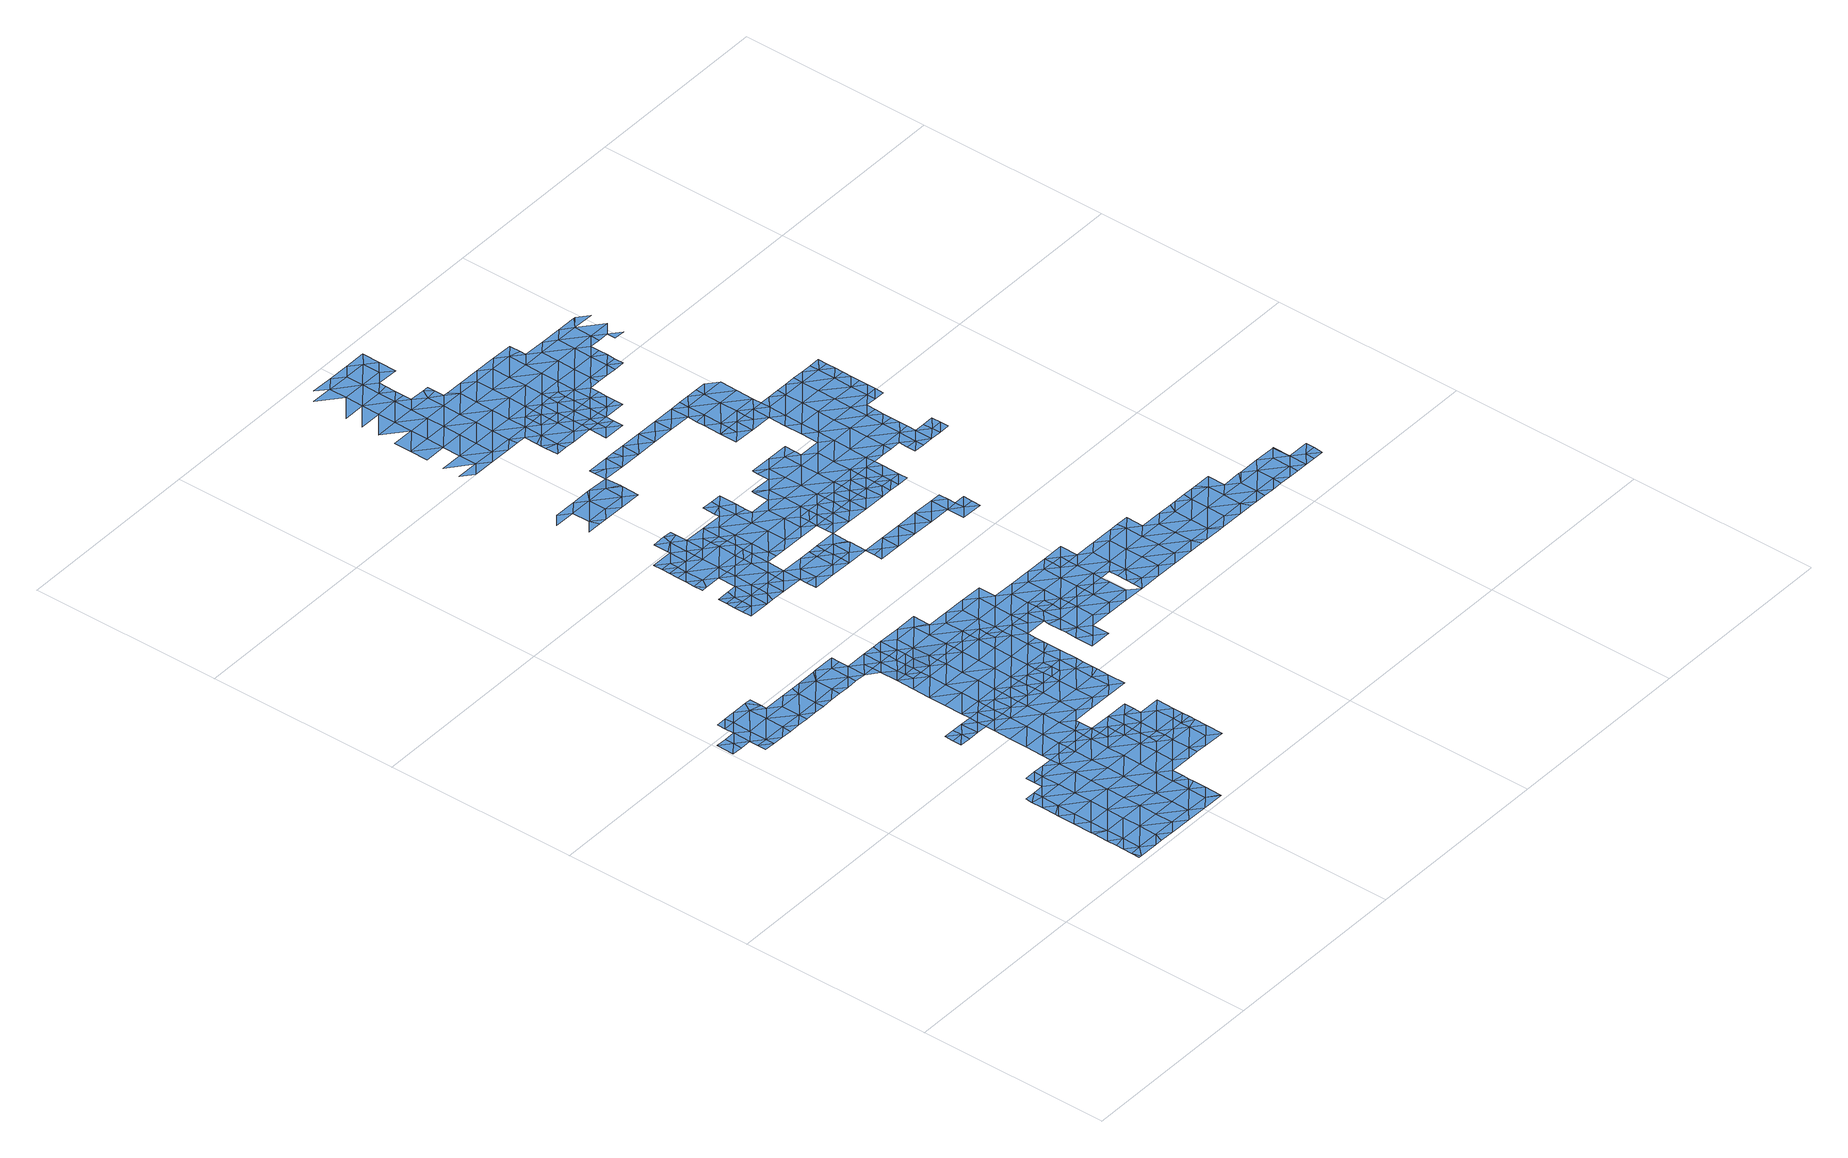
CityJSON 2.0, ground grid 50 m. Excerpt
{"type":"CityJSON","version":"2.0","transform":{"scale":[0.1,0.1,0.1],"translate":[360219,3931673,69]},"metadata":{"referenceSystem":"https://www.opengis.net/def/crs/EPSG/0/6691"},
"CityObjects":{
"waterbody1":{"type":"WaterBody","attributes":{"name":"9","class":"1140","function":"1","WaterBodyRiverFloodingRiskAttribute.description":"5","WaterBodyRiverFloodingRiskAttribute.rankOrg":"1","WaterBodyRiverFloodingRiskAttribute.adminType":"2","WaterBodyRiverFloodingRiskAttribute.scale":"L1"},"geometry":[{"type":"MultiSurface","lod":"1","boundaries":[[[0,1,2]],[[3,2,1]],[[2,4,5]],[[5,6,7]],[[3,1,8]],[[4,2,3]],[[4,6,5]],[[7,6,9]],[[8,10,3]],[[11,9,12]],[[6,13,9]],[[14,4,3]],[[9,13,12]],[[15,16,17]],[[14,3,10]],[[18,6,4]],[[19,12,13]],[[14,10,20]],[[18,13,6]],[[21,4,14]],[[17,16,22]],[[23,17,24]],[[20,25,14]],[[18,4,21]],[[16,26,22]],[[24,17,22]],[[27,23,24]],[[19,13,28]],[[29,30,27]],[[31,21,14]],[[24,32,27]],[[33,14,25]],[[13,34,28]],[[26,35,22]],[[30,36,37]],[[34,13,18]],[[31,14,33]],[[38,39,40]],[[41,42,37]],[[37,42,40]],[[29,27,32]],[[30,29,36]],[[41,37,36]],[[21,43,18]],[[44,28,34]],[[22,45,24]],[[40,46,38]],[[42,46,40]],[[21,31,43]],[[22,35,47]],[[18,48,34]],[[49,47,35]],[[50,36,29]],[[45,22,47]],[[32,24,45]],[[44,34,51]],[[48,18,43]],[[31,52,43]],[[42,53,46]],[[45,54,32]],[[29,55,50]],[[49,56,47]],[[42,57,53]],[[58,34,48]],[[51,34,58]],[[29,32,59]],[[60,46,53]],[[61,45,47]],[[57,62,53]],[[32,54,59]],[[63,51,58]],[[55,29,59]],[[48,43,64]],[[43,52,64]],[[62,57,65]],[[61,54,45]],[[62,66,53]],[[47,56,67]],[[68,58,48]],[[60,53,66]],[[58,69,63]],[[70,55,59]],[[56,71,67]],[[61,47,67]],[[52,72,64]],[[48,64,73]],[[61,74,54]],[[71,75,67]],[[48,73,68]],[[70,59,76]],[[69,58,68]],[[77,76,59]],[[59,54,77]],[[75,78,67]],[[54,74,77]],[[79,69,68]],[[67,80,61]],[[73,64,81]],[[64,72,81]],[[82,68,73]],[[61,83,74]],[[68,84,79]],[[85,76,77]],[[78,75,86]],[[80,67,78]],[[80,83,61]],[[72,87,81]],[[73,81,88]],[[86,89,78]],[[73,88,82]],[[85,77,90]],[[84,68,82]],[[77,74,91]],[[87,92,81]],[[77,91,90]],[[89,93,78]],[[88,81,92]],[[74,83,91]],[[78,94,80]],[[95,84,82]],[[96,84,95]],[[89,96,95]],[[97,88,92]],[[82,88,98]],[[95,93,89]],[[98,88,97]],[[80,99,83]],[[100,90,91]],[[101,82,98]],[[83,102,91]],[[94,78,93]],[[94,99,80]],[[95,82,103]],[[82,101,103]],[[104,93,95]],[[105,100,91]],[[102,106,91]],[[106,105,91]],[[83,99,102]],[[104,95,103]],[[107,94,93]],[[108,93,104]],[[107,93,108]],[[109,102,99]],[[110,99,94]],[[111,94,107]],[[110,94,111]],[[99,112,109]],[[110,112,99]],[[110,113,112]],[[114,113,110]],[[115,112,113]],[[116,117,118]],[[118,119,116]],[[117,120,118]],[[121,119,122]],[[121,116,119]],[[113,123,115]],[[114,123,113]],[[124,125,122]],[[124,114,125]],[[126,119,118]],[[124,122,119]],[[124,127,114]],[[118,120,126]],[[114,127,123]],[[128,124,119]],[[129,119,126]],[[130,123,127]],[[124,131,127]],[[132,130,127]],[[128,119,129]],[[124,128,131]],[[127,131,132]],[[133,130,132]],[[129,126,134]],[[135,131,128]],[[129,136,128]],[[137,135,128]],[[129,134,136]],[[138,136,134]],[[128,139,137]],[[139,128,136]],[[140,137,139]],[[138,141,136]],[[136,141,139]],[[139,142,140]],[[139,143,142]],[[139,141,143]],[[141,138,144]],[[145,142,143]]]}]},
"waterbody2":{"type":"WaterBody","attributes":{"name":"9","class":"1140","function":"1","WaterBodyRiverFloodingRiskAttribute.description":"5","WaterBodyRiverFloodingRiskAttribute.rankOrg":"2","WaterBodyRiverFloodingRiskAttribute.adminType":"2","WaterBodyRiverFloodingRiskAttribute.scale":"L1"},"geometry":[{"type":"MultiSurface","lod":"1","boundaries":[[[146,147,148]],[[146,149,147]],[[149,146,150]],[[151,150,146]],[[152,150,151]],[[153,154,155]],[[156,154,153]],[[156,157,154]],[[158,159,160]],[[160,159,152]],[[161,162,163]],[[163,162,146]],[[159,164,152]],[[165,166,167]],[[165,168,166]],[[169,168,165]],[[169,170,168]],[[170,169,171]],[[172,173,168]],[[174,173,172]],[[175,173,174]],[[176,177,178]],[[155,179,180]],[[181,180,179]],[[179,182,181]],[[183,166,184]],[[179,183,182]],[[184,182,183]],[[185,182,184]],[[186,187,188]],[[189,190,188]],[[173,175,189]],[[191,192,193]],[[191,194,192]],[[194,191,195]],[[196,193,192]],[[197,193,196]],[[196,198,197]],[[196,199,198]],[[198,199,200]],[[200,199,201]],[[201,202,203]],[[186,204,205]],[[204,186,206]],[[186,207,206]],[[207,186,188]],[[207,188,208]],[[190,208,188]],[[175,190,189]],[[208,209,207]],[[210,207,209]],[[207,210,206]],[[0,148,147]],[[1,0,147]],[[146,148,163]],[[147,149,211]],[[162,151,146]],[[152,151,160]],[[154,179,155]],[[156,153,212]],[[184,166,168]],[[172,168,170]],[[10,8,213]],[[214,215,211]],[[25,20,215]],[[216,217,218]],[[219,218,217]],[[217,220,219]],[[221,222,223]],[[194,224,192]],[[192,199,196]],[[201,199,202]],[[225,223,222]],[[202,226,203]],[[177,227,226]],[[8,1,213]],[[1,147,213]],[[213,147,211]],[[215,213,211]],[[10,213,215]],[[20,10,215]],[[228,25,215]],[[215,229,228]],[[229,215,214]],[[217,229,214]],[[216,229,217]],[[223,224,221]],[[223,192,224]],[[223,199,192]],[[223,202,199]],[[225,202,223]],[[202,225,226]],[[230,226,225]],[[230,177,226]],[[149,178,211]],[[149,176,178]],[[180,177,176]],[[227,177,180]],[[181,227,180]],[[185,187,182]],[[185,188,187]],[[185,189,188]],[[184,189,185]],[[189,184,173]],[[173,184,168]],[[152,231,150]],[[232,231,152]],[[232,155,231]],[[153,155,232]],[[233,212,232]],[[233,232,164]],[[234,235,157]],[[236,235,234]],[[236,166,235]],[[167,166,236]],[[237,230,238]],[[238,214,237]],[[214,211,237]],[[227,239,226]],[[239,187,186]],[[154,235,179]],[[235,183,179]],[[240,241,203]],[[205,241,240]],[[203,226,240]],[[226,239,240]],[[239,186,240]],[[186,205,240]],[[150,231,149]],[[152,164,232]],[[180,231,155]],[[232,212,153]],[[157,235,154]],[[235,166,183]],[[214,238,217]],[[238,220,217]],[[242,220,238]],[[238,222,242]],[[225,222,238]],[[225,238,230]],[[237,177,230]],[[237,178,177]],[[211,178,237]],[[176,149,231]],[[231,180,176]],[[227,181,239]],[[182,239,181]],[[239,182,187]]]}]},
"waterbody3":{"type":"WaterBody","attributes":{"name":"9","class":"1140","function":"1","WaterBodyRiverFloodingRiskAttribute.description":"5","WaterBodyRiverFloodingRiskAttribute.rankOrg":"2","WaterBodyRiverFloodingRiskAttribute.adminType":"2","WaterBodyRiverFloodingRiskAttribute.scale":"L1"},"geometry":[{"type":"MultiSurface","lod":"1","boundaries":[[[89,86,96]],[[96,86,243]],[[86,75,243]],[[75,69,243]],[[69,75,244]],[[245,246,11]],[[19,28,247]],[[247,28,35]],[[248,35,28]],[[49,35,248]],[[249,250,251]],[[71,56,244]],[[51,244,56]],[[244,51,63]],[[44,51,248]],[[26,16,247]],[[12,247,16]],[[252,253,250]],[[250,246,252]],[[249,246,250]],[[245,12,16]],[[254,251,250]],[[250,255,254]],[[252,246,245]],[[79,96,243]],[[15,245,16]],[[96,79,84]],[[28,44,248]],[[243,69,79]],[[63,69,244]],[[248,51,56]],[[244,75,71]],[[49,248,56]],[[26,247,35]],[[12,19,247]],[[11,12,245]],[[15,252,245]],[[253,255,250]]]}]},
"waterbody4":{"type":"WaterBody","attributes":{"name":"9","class":"1140","function":"1","WaterBodyRiverFloodingRiskAttribute.description":"5","WaterBodyRiverFloodingRiskAttribute.rankOrg":"1","WaterBodyRiverFloodingRiskAttribute.adminType":"2","WaterBodyRiverFloodingRiskAttribute.scale":"L1"},"geometry":[{"type":"MultiSurface","lod":"1","boundaries":[[[224,194,256]],[[257,258,256]],[[259,257,260]],[[261,257,259]],[[256,260,257]],[[262,260,256]],[[194,262,256]],[[195,262,194]],[[218,219,263]],[[218,263,264]],[[216,218,265]],[[265,218,266]],[[242,258,220]],[[266,218,264]],[[264,263,261]],[[221,224,258]],[[267,266,264]],[[268,267,264]],[[268,264,261]],[[224,256,258]],[[242,221,258]],[[222,221,242]],[[266,25,265]],[[228,265,25]],[[265,228,229]],[[229,216,265]],[[219,220,263]],[[220,258,263]],[[263,258,257]],[[261,263,257]]]}]},
"waterbody5":{"type":"WaterBody","attributes":{"name":"9","class":"1140","function":"1","WaterBodyRiverFloodingRiskAttribute.description":"5","WaterBodyRiverFloodingRiskAttribute.rankOrg":"2","WaterBodyRiverFloodingRiskAttribute.adminType":"2","WaterBodyRiverFloodingRiskAttribute.scale":"L1"},"geometry":[{"type":"MultiSurface","lod":"1","boundaries":[[[269,270,271]],[[272,273,274]],[[275,272,274]],[[276,277,278]],[[279,270,269]],[[275,274,280]],[[281,280,282]],[[282,280,283]],[[283,280,284]],[[285,286,287]],[[285,288,289]],[[288,284,289]],[[283,290,282]],[[290,291,282]],[[281,282,291]],[[292,278,277]],[[292,277,291]],[[281,291,277]],[[277,293,281]],[[284,280,274]],[[273,294,274]],[[293,277,276]],[[283,284,288]],[[295,294,296]],[[295,297,294]],[[294,284,274]],[[289,284,294]],[[294,297,289]],[[286,285,289]],[[297,286,289]],[[273,296,294]],[[298,270,278]],[[298,271,270]],[[270,276,278]],[[279,276,270]]]}]},
"waterbody6":{"type":"WaterBody","attributes":{"name":"9","class":"1140","function":"1","WaterBodyRiverFloodingRiskAttribute.description":"5","WaterBodyRiverFloodingRiskAttribute.rankOrg":"2","WaterBodyRiverFloodingRiskAttribute.adminType":"2","WaterBodyRiverFloodingRiskAttribute.scale":"L1"},"geometry":[{"type":"MultiSurface","lod":"1","boundaries":[[[299,300,301]],[[300,302,301]],[[302,303,301]],[[304,305,306]],[[306,303,302]],[[300,307,302]],[[301,303,308]],[[302,309,306]],[[306,305,310]],[[302,311,309]],[[305,304,312]],[[313,314,308]],[[311,302,315]],[[316,317,303]],[[307,315,302]],[[318,319,320]],[[321,322,318]],[[306,309,304]],[[306,310,303]],[[310,316,303]],[[303,317,320]],[[317,321,320]],[[321,318,320]],[[320,308,303]],[[320,319,308]],[[308,319,323]],[[323,313,308]],[[313,323,324]],[[301,308,314]],[[314,299,301]]]}]},
"waterbody7":{"type":"WaterBody","attributes":{"name":"9","class":"1140","function":"1","WaterBodyRiverFloodingRiskAttribute.description":"5","WaterBodyRiverFloodingRiskAttribute.rankOrg":"1","WaterBodyRiverFloodingRiskAttribute.adminType":"2","WaterBodyRiverFloodingRiskAttribute.scale":"L1"},"geometry":[{"type":"MultiSurface","lod":"1","boundaries":[[[325,326,327]],[[328,329,330]],[[326,325,331]],[[332,328,330]],[[333,330,326]],[[326,331,334]],[[333,332,330]],[[333,326,334]],[[331,335,334]],[[336,333,334]],[[337,338,339]],[[332,333,340]],[[334,335,336]],[[336,341,333]],[[340,333,342]],[[338,343,339]],[[344,339,345]],[[333,341,342]],[[346,347,348]],[[335,349,336]],[[343,350,339]],[[351,346,348]],[[352,341,336]],[[349,352,336]],[[353,346,354]],[[355,342,341]],[[345,339,350]],[[354,346,351]],[[356,348,345]],[[357,355,341]],[[357,341,352]],[[358,359,360]],[[358,360,354]],[[345,350,361]],[[350,343,362]],[[356,345,361]],[[359,363,364]],[[351,348,365]],[[365,348,356]],[[362,366,350]],[[363,367,368]],[[369,361,350]],[[354,370,358]],[[354,351,370]],[[366,369,350]],[[370,351,365]],[[371,356,361]],[[372,366,362]],[[358,370,373]],[[359,358,374]],[[375,367,376]],[[377,366,372]],[[378,379,380]],[[371,361,369]],[[365,356,371]],[[374,358,373]],[[363,359,374]],[[381,378,380]],[[379,378,382]],[[363,383,367]],[[384,385,382]],[[376,386,387]],[[388,369,366]],[[377,388,366]],[[389,383,363]],[[390,365,371]],[[385,384,377]],[[367,383,376]],[[384,382,378]],[[370,365,391]],[[363,374,389]],[[391,365,390]],[[373,370,391]],[[384,388,377]],[[392,371,369]],[[378,381,393]],[[374,373,394]],[[395,389,374]],[[396,392,369]],[[393,397,378]],[[392,390,371]],[[398,395,374]],[[398,374,394]],[[396,369,388]],[[376,399,386]],[[394,373,400]],[[373,391,400]],[[376,383,399]],[[384,401,388]],[[402,383,389]],[[384,378,397]],[[403,402,389]],[[403,389,395]],[[400,404,394]],[[390,405,391]],[[406,400,391]],[[407,397,393]],[[408,409,388]],[[388,409,396]],[[384,410,401]],[[408,388,401]],[[411,405,390]],[[412,386,399]],[[411,390,392]],[[384,397,410]],[[413,383,402]],[[400,414,404]],[[409,415,396]],[[414,400,406]],[[413,416,383]],[[417,392,396]],[[418,401,410]],[[406,391,405]],[[414,419,404]],[[399,383,416]],[[420,421,397]],[[397,421,410]],[[420,397,407]],[[392,417,411]],[[422,406,405]],[[423,418,410]],[[421,424,410]],[[412,399,416]],[[424,423,410]],[[415,409,425]],[[413,402,426]],[[396,415,417]],[[411,427,405]],[[422,405,428]],[[426,429,413]],[[425,430,415]],[[431,427,411]],[[413,429,416]],[[432,412,416]],[[431,411,417]],[[429,432,416]],[[428,405,427]],[[433,415,430]],[[433,434,415]],[[434,431,417]],[[417,415,434]],[[430,435,433]],[[436,428,427]],[[437,438,439]],[[439,440,437]],[[431,441,427]],[[442,437,440]],[[435,443,433]],[[437,444,438]],[[444,445,446]],[[446,438,444]],[[431,434,447]],[[441,431,447]],[[448,443,449]],[[436,427,441]],[[450,433,443]],[[433,451,434]],[[448,445,444]],[[449,445,448]],[[452,453,437]],[[437,453,444]],[[452,437,442]],[[450,451,433]],[[434,451,447]],[[450,443,448]],[[454,455,444]],[[454,444,453]],[[456,436,441]],[[448,444,455]],[[451,457,447]],[[447,458,441]],[[448,459,450]],[[448,455,460]],[[461,460,455]],[[447,457,458]],[[456,441,458]],[[450,462,451]],[[459,448,460]],[[451,462,457]],[[461,463,460]],[[462,450,459]],[[464,456,458]],[[458,457,465]],[[466,458,465]],[[457,467,465]],[[468,459,460]],[[469,460,463]],[[457,462,467]],[[458,466,464]],[[470,462,459]],[[463,471,469]],[[468,460,469]],[[468,470,459]],[[470,467,462]],[[472,465,467]],[[471,473,469]],[[473,474,469]],[[475,468,469]],[[474,475,469]],[[476,467,470]],[[472,467,476]],[[477,470,468]],[[478,477,468]],[[468,475,478]],[[479,476,470]],[[480,472,476]],[[479,470,477]],[[477,481,479]],[[476,482,480]],[[476,479,482]],[[481,483,479]],[[484,482,479]],[[485,483,486]],[[484,479,483]],[[480,482,487]],[[488,489,482]],[[487,482,489]]]}]},
"waterbody8":{"type":"WaterBody","attributes":{"name":"9","class":"1140","function":"1","WaterBodyRiverFloodingRiskAttribute.description":"5","WaterBodyRiverFloodingRiskAttribute.rankOrg":"2","WaterBodyRiverFloodingRiskAttribute.adminType":"2","WaterBodyRiverFloodingRiskAttribute.scale":"L1"},"geometry":[{"type":"MultiSurface","lod":"1","boundaries":[[[490,491,492]],[[493,494,495]],[[495,494,496]],[[496,494,497]],[[498,497,494]],[[497,498,499]],[[500,499,498]],[[500,498,501]],[[502,503,504]],[[505,504,503]],[[506,504,505]],[[504,506,507]],[[507,506,508]],[[509,508,506]],[[510,508,509]],[[511,508,510]],[[511,512,508]],[[513,514,515]],[[514,516,517]],[[518,519,520]],[[517,521,522]],[[523,522,521]],[[519,524,525]],[[526,522,523]],[[527,521,517]],[[527,517,528]],[[529,530,531]],[[529,532,530]],[[529,531,533]],[[508,512,534]],[[535,511,510]],[[509,506,536]],[[508,534,507]],[[85,90,537]],[[493,538,494]],[[539,540,541]],[[106,109,542]],[[543,544,545]],[[526,509,536]],[[536,522,526]],[[522,536,524]],[[536,506,524]],[[519,522,524]],[[519,517,522]],[[518,517,519]],[[518,514,517]],[[514,518,515]],[[546,515,518]],[[547,520,519]],[[547,519,525]],[[548,525,524]],[[524,549,548]],[[524,505,549]],[[550,549,505]],[[543,545,133]],[[543,133,551]],[[543,551,529]],[[552,529,551]],[[553,554,555]],[[556,553,555]],[[557,553,556]],[[530,558,559]],[[530,532,560]],[[561,560,532]],[[554,562,555]],[[555,563,556]],[[564,565,566]],[[567,564,566]],[[100,105,568]],[[542,105,106]],[[569,567,566]],[[102,109,106]],[[109,112,542]],[[112,570,542]],[[112,115,570]],[[115,123,570]],[[123,545,570]],[[123,130,545]],[[132,131,551]],[[131,135,551]],[[137,140,552]],[[140,142,552]],[[142,532,552]],[[142,145,532]],[[571,572,561]],[[573,534,512]],[[574,575,490]],[[492,576,490]],[[504,575,577]],[[502,577,578]],[[579,574,490]],[[576,579,490]],[[572,560,561]],[[491,490,575]],[[507,491,575]],[[507,534,491]],[[491,534,580]],[[580,534,573]],[[580,573,581]],[[571,582,572]],[[583,572,582]],[[583,584,572]],[[584,583,585]],[[144,585,583]],[[586,144,583]],[[585,587,584]],[[588,589,590]],[[145,561,532]],[[532,529,552]],[[552,551,137]],[[135,137,551]],[[551,133,132]],[[130,133,545]],[[570,545,544]],[[90,100,568]],[[537,90,568]],[[70,76,591]],[[50,55,592]],[[57,592,65]],[[46,60,593]],[[594,595,596]],[[597,594,598]],[[569,599,600]],[[66,62,601]],[[594,596,598]],[[602,599,603]],[[604,605,606]],[[607,602,608]],[[609,610,611]],[[611,610,612]],[[613,612,610]],[[613,614,612]],[[557,556,615]],[[588,616,589]],[[501,498,617]],[[498,494,617]],[[618,496,497]],[[495,496,619]],[[494,538,611]],[[538,609,611]],[[593,620,46]],[[39,38,621]],[[39,622,514]],[[514,622,516]],[[623,624,612]],[[625,623,626]],[[611,617,494]],[[617,611,612]],[[614,623,612]],[[507,575,504]],[[524,506,505]],[[505,503,550]],[[577,502,504]],[[623,614,626]],[[626,614,627]],[[627,628,626]],[[629,626,628]],[[625,626,629]],[[596,601,598]],[[596,66,601]],[[595,66,596]],[[630,623,631]],[[623,630,624]],[[630,632,624]],[[617,624,632]],[[612,624,617]],[[617,632,501]],[[513,39,514]],[[38,46,621]],[[620,621,46]],[[620,622,621]],[[621,622,39]],[[622,633,516]],[[633,634,516]],[[516,528,517]],[[634,528,516]],[[587,635,584]],[[584,636,572]],[[583,582,586]],[[595,593,66]],[[637,593,595]],[[593,637,620]],[[60,66,593]],[[41,57,42]],[[57,41,592]],[[41,50,592]],[[36,50,41]],[[591,55,70]],[[65,55,591]],[[55,65,592]],[[601,65,591]],[[62,65,601]],[[591,537,601]],[[591,76,537]],[[85,537,76]],[[546,518,520]],[[605,602,607]],[[604,602,605]],[[602,604,618]],[[618,604,496]],[[496,604,606]],[[496,606,619]],[[602,618,599]],[[599,618,600]],[[618,588,600]],[[618,497,588]],[[499,588,497]],[[499,616,588]],[[590,600,588]],[[638,600,590]],[[639,600,638]],[[569,600,639]],[[639,640,569]],[[640,567,569]],[[565,564,556]],[[564,615,556]],[[563,565,556]],[[641,565,563]],[[565,641,603]],[[642,603,641]],[[642,602,603]],[[642,608,602]],[[608,642,643]],[[643,642,644]],[[644,642,635]],[[587,644,635]],[[635,642,641]],[[636,635,641]],[[636,584,635]],[[566,565,603]],[[603,599,566]],[[566,599,569]],[[636,641,563]],[[636,563,572]],[[572,563,560]],[[560,563,555]],[[562,560,555]],[[562,530,560]],[[530,562,558]],[[558,562,554]],[[559,531,530]],[[531,645,533]],[[645,646,533]],[[533,646,647]],[[648,533,647]],[[647,649,648]],[[544,649,539]],[[650,539,541]],[[651,650,541]],[[539,650,544]],[[570,544,650]],[[649,544,648]],[[648,544,543]],[[529,648,543]],[[648,529,533]],[[651,568,105]],[[568,651,652]],[[651,653,652]],[[652,654,568]],[[654,537,568]],[[651,105,542]],[[650,542,570]],[[542,650,651]],[[655,597,598]],[[601,537,654]],[[656,654,652]],[[655,598,656]],[[657,652,653]],[[651,541,653]],[[541,540,658]],[[541,658,653]],[[658,657,653]],[[656,652,657]],[[654,656,598]],[[654,598,601]]]}]},
"waterbody9":{"type":"WaterBody","attributes":{"name":"9","class":"1140","function":"1","WaterBodyRiverFloodingRiskAttribute.description":"5","WaterBodyRiverFloodingRiskAttribute.rankOrg":"1","WaterBodyRiverFloodingRiskAttribute.adminType":"2","WaterBodyRiverFloodingRiskAttribute.scale":"L1"},"geometry":[{"type":"MultiSurface","lod":"1","boundaries":[[[659,660,661]],[[661,287,286]],[[659,662,660]],[[661,286,297]],[[659,296,662]],[[663,661,660]],[[295,296,659]],[[295,659,297]],[[659,661,297]],[[663,664,661]],[[664,287,661]]]}]},
"waterbody10":{"type":"WaterBody","attributes":{"name":"9","class":"1140","function":"1","WaterBodyRiverFloodingRiskAttribute.description":"5","WaterBodyRiverFloodingRiskAttribute.rankOrg":"2","WaterBodyRiverFloodingRiskAttribute.adminType":"2","WaterBodyRiverFloodingRiskAttribute.scale":"L1"},"geometry":[{"type":"MultiSurface","lod":"1","boundaries":[[[665,666,667]],[[667,666,662]],[[668,666,665]],[[666,669,662]],[[669,666,668]],[[670,669,668]],[[671,672,673]],[[671,674,675]],[[676,670,668]],[[672,677,673]],[[674,671,673]],[[670,678,669]],[[677,679,673]],[[680,674,673]],[[679,680,673]],[[670,676,678]],[[681,678,676]],[[682,683,679]],[[680,679,683]],[[676,684,681]],[[685,680,683]],[[686,678,681]],[[682,687,683]],[[688,685,683]],[[687,688,683]],[[686,681,684]],[[689,686,684]],[[690,691,687]],[[692,689,684]],[[688,687,691]],[[693,688,691]],[[694,686,689]],[[690,695,691]],[[696,693,691]],[[692,694,689]],[[695,696,691]],[[692,697,694]],[[698,699,695]],[[696,695,699]],[[692,700,697]],[[701,694,697]],[[702,696,699]],[[698,703,699]],[[704,702,699]],[[703,704,699]],[[705,706,707]],[[706,703,708]],[[708,707,706]],[[706,709,703]],[[704,703,709]],[[710,711,712]],[[711,713,712]],[[714,704,709]],[[715,716,717]],[[715,710,716]],[[710,712,716]],[[713,718,712]],[[717,719,720]],[[719,717,716]],[[721,716,712]],[[722,712,718]],[[723,720,719]],[[724,722,718]],[[719,725,723]],[[719,716,721]],[[712,722,721]],[[721,726,719]],[[724,727,722]],[[719,726,725]],[[727,728,722]],[[729,725,726]],[[721,722,728]],[[730,728,727]],[[728,731,721]],[[726,721,731]],[[729,726,732]],[[731,733,726]],[[732,726,733]]]}]},
"waterbody11":{"type":"WaterBody","attributes":{"name":"9","class":"1140","function":"1","WaterBodyRiverFloodingRiskAttribute.description":"5","WaterBodyRiverFloodingRiskAttribute.rankOrg":"3","WaterBodyRiverFloodingRiskAttribute.adminType":"2","WaterBodyRiverFloodingRiskAttribute.scale":"L1"},"geometry":[{"type":"MultiSurface","lod":"1","boundaries":[[[559,734,531]],[[734,558,735]],[[559,558,734]],[[735,646,734]],[[734,646,645]],[[531,734,645]]]}]},
"waterbody12":{"type":"WaterBody","attributes":{"name":"9","class":"1140","function":"1","WaterBodyRiverFloodingRiskAttribute.description":"5","WaterBodyRiverFloodingRiskAttribute.rankOrg":"1","WaterBodyRiverFloodingRiskAttribute.adminType":"2","WaterBodyRiverFloodingRiskAttribute.scale":"L1"},"geometry":[{"type":"MultiSurface","lod":"1","boundaries":[[[736,737,738]],[[736,679,737]],[[679,739,737]],[[739,664,737]],[[739,740,664]],[[740,739,672]],[[690,687,741]],[[741,695,690]],[[742,743,744]],[[708,703,698]],[[677,672,739]],[[739,679,677]],[[682,679,736]],[[736,687,682]],[[744,708,742]],[[708,698,742]],[[744,707,708]],[[738,743,741]],[[695,741,743]],[[742,695,743]],[[698,695,742]],[[741,687,738]],[[738,687,736]]]}]},
"waterbody13":{"type":"WaterBody","attributes":{"name":"9","class":"1140","function":"1","WaterBodyRiverFloodingRiskAttribute.description":"5","WaterBodyRiverFloodingRiskAttribute.rankOrg":"1","WaterBodyRiverFloodingRiskAttribute.adminType":"2","WaterBodyRiverFloodingRiskAttribute.scale":"L1"},"geometry":[{"type":"MultiSurface","lod":"1","boundaries":[[[745,746,747]],[[748,749,750]],[[751,752,753]],[[754,755,756]],[[755,757,758]],[[759,757,760]],[[760,761,762]],[[763,727,764]],[[271,298,765]],[[292,291,766]],[[766,291,767]],[[291,290,767]],[[730,727,763]],[[718,713,768]],[[724,718,769]],[[769,727,724]],[[727,769,764]],[[769,718,770]],[[770,718,768]],[[713,771,768]],[[771,713,711]],[[674,680,772]],[[674,772,675]],[[671,675,773]],[[773,675,774]],[[775,776,777]],[[776,775,778]],[[778,779,776]],[[780,781,782]],[[783,784,785]],[[786,787,788]],[[789,788,787]],[[789,787,790]],[[791,790,787]],[[792,793,794]],[[795,793,792]],[[796,797,795]],[[798,799,796]],[[307,800,315]],[[800,307,801]],[[307,300,801]],[[802,803,804]],[[802,278,803]],[[298,278,802]],[[803,278,766]],[[803,766,805]],[[803,805,310]],[[316,310,805]],[[321,317,806]],[[805,806,317]],[[805,767,806]],[[806,767,807]],[[283,807,767]],[[714,808,809]],[[747,809,808]],[[747,746,809]],[[810,811,782]],[[745,812,746]],[[745,749,812]],[[749,745,752]],[[749,752,750]],[[751,750,752]],[[754,753,755]],[[753,757,755]],[[753,760,757]],[[752,760,753]],[[752,761,760]],[[752,747,761]],[[813,761,747]],[[762,814,760]],[[760,814,759]],[[799,815,796]],[[816,815,799]],[[816,817,815]],[[817,818,815]],[[817,819,818]],[[774,815,818]],[[774,797,815]],[[772,797,774]],[[820,816,799]],[[820,799,787]],[[796,815,797]],[[797,821,795]],[[793,822,794]],[[823,822,824]],[[822,825,824]],[[823,824,826]],[[824,827,826]],[[827,824,781]],[[810,781,824]],[[810,782,781]],[[780,828,781]],[[811,829,782]],[[830,829,831]],[[832,833,834]],[[832,835,785]],[[785,835,314]],[[785,314,783]],[[783,324,784]],[[324,817,816]],[[319,819,817]],[[818,819,836]],[[818,836,837]],[[837,774,818]],[[675,772,774]],[[838,680,685]],[[772,821,797]],[[839,840,838]],[[795,821,793]],[[793,825,822]],[[824,825,810]],[[841,840,839]],[[830,831,842]],[[843,841,839]],[[685,688,838]],[[839,838,688]],[[839,688,693]],[[693,696,839]],[[843,839,696]],[[843,696,702]],[[702,704,843]],[[809,843,704]],[[809,844,843]],[[843,844,841]],[[812,778,775]],[[777,842,831]],[[845,777,776]],[[779,846,776]],[[847,848,778]],[[846,779,849]],[[850,849,851]],[[830,842,852]],[[834,853,801]],[[832,834,835]],[[835,834,300]],[[835,300,299]],[[299,314,835]],[[314,313,783]],[[313,324,783]],[[323,817,324]],[[323,319,817]],[[318,819,319]],[[318,322,819]],[[322,836,819]],[[807,836,322]],[[854,836,807]],[[854,855,836]],[[836,855,837]],[[855,856,837]],[[856,773,837]],[[852,842,857]],[[858,857,842]],[[859,857,858]],[[859,763,857]],[[859,860,763]],[[861,860,859]],[[862,863,864]],[[865,866,867]],[[833,832,868]],[[838,772,680]],[[832,862,868]],[[832,863,862]],[[863,832,785]],[[820,784,816]],[[787,786,820]],[[799,791,787]],[[799,798,791]],[[827,781,828]],[[764,852,857]],[[842,777,858]],[[869,859,858]],[[763,764,857]],[[860,730,763]],[[870,861,859]],[[869,870,859]],[[802,765,298]],[[278,292,766]],[[805,766,767]],[[290,283,767]],[[871,870,869]],[[872,871,869]],[[873,872,874]],[[875,873,874]],[[848,779,778]],[[748,847,749]],[[778,749,847]],[[876,756,755]],[[758,876,755]],[[876,758,877]],[[874,867,866]],[[874,869,867]],[[874,872,869]],[[869,878,867]],[[869,858,878]],[[878,858,845]],[[777,845,858]],[[838,821,772]],[[840,821,838]],[[840,793,821]],[[845,879,878]],[[879,845,846]],[[776,846,845]],[[879,846,880]],[[850,880,846]],[[881,882,879]],[[867,879,882]],[[849,850,846]],[[881,879,880]],[[867,878,879]],[[773,774,837]],[[883,874,866]],[[883,875,874]],[[865,867,882]],[[840,825,793]],[[840,810,825]],[[841,810,840]],[[841,811,810]],[[844,811,841]],[[816,784,324]],[[811,844,884]],[[746,884,844]],[[884,829,811]],[[829,884,831]],[[884,812,831]],[[775,831,812]],[[831,775,777]],[[885,768,771]],[[885,770,768]],[[770,764,769]],[[800,801,853]],[[834,801,300]],[[886,765,802]],[[802,804,886]],[[316,805,317]],[[806,322,321]],[[806,807,322]],[[672,773,856]],[[671,773,672]],[[809,704,714]],[[747,808,813]],[[746,844,809]],[[752,745,747]],[[884,746,812]],[[778,812,749]]]}]},
"waterbody14":{"type":"WaterBody","attributes":{"name":"9","class":"1140","function":"1","WaterBodyRiverFloodingRiskAttribute.description":"5","WaterBodyRiverFloodingRiskAttribute.rankOrg":"1","WaterBodyRiverFloodingRiskAttribute.adminType":"2","WaterBodyRiverFloodingRiskAttribute.scale":"L1"},"geometry":[{"type":"MultiSurface","lod":"1","boundaries":[[[887,888,889]],[[890,891,892]],[[890,892,893]],[[894,892,891]],[[889,895,887]],[[896,897,355]],[[887,898,888]],[[898,887,893]],[[895,890,893]],[[890,895,891]],[[889,896,355]],[[888,896,889]],[[896,888,899]],[[894,900,901]],[[894,891,900]],[[900,717,902]],[[717,720,902]],[[902,901,900]],[[720,901,902]],[[895,893,887]],[[899,897,896]],[[892,894,901]]]}]},
"waterbody15":{"type":"WaterBody","attributes":{"name":"9","class":"1140","function":"1","WaterBodyRiverFloodingRiskAttribute.description":"5","WaterBodyRiverFloodingRiskAttribute.rankOrg":"1","WaterBodyRiverFloodingRiskAttribute.adminType":"2","WaterBodyRiverFloodingRiskAttribute.scale":"L1"},"geometry":[{"type":"MultiSurface","lod":"1","boundaries":[[[903,904,905]],[[440,906,907]],[[908,903,905]],[[907,905,904]],[[906,905,907]],[[906,908,905]],[[908,906,407]]]}]},
"waterbody16":{"type":"WaterBody","attributes":{"name":"9","class":"1140","function":"1","WaterBodyRiverFloodingRiskAttribute.description":"5","WaterBodyRiverFloodingRiskAttribute.rankOrg":"2","WaterBodyRiverFloodingRiskAttribute.adminType":"2","WaterBodyRiverFloodingRiskAttribute.scale":"L1"},"geometry":[{"type":"MultiSurface","lod":"1","boundaries":[[[438,909,910]],[[910,909,421]],[[446,445,909]],[[439,438,910]],[[420,910,421]],[[909,423,424]],[[911,401,418]],[[430,425,911]],[[440,439,910]],[[443,435,449]],[[449,435,912]],[[906,440,910]],[[408,401,911]],[[409,408,911]],[[423,909,912]],[[445,912,909]],[[449,912,445]],[[425,409,911]],[[906,420,407]],[[423,912,430]],[[911,423,430]],[[418,423,911]],[[424,421,909]],[[420,906,910]],[[435,430,912]],[[446,909,438]]]}]},
"waterbody17":{"type":"WaterBody","attributes":{"name":"9","class":"1140","function":"1","WaterBodyRiverFloodingRiskAttribute.description":"5","WaterBodyRiverFloodingRiskAttribute.rankOrg":"3","WaterBodyRiverFloodingRiskAttribute.adminType":"2","WaterBodyRiverFloodingRiskAttribute.scale":"L1"},"geometry":[{"type":"MultiSurface","lod":"1","boundaries":[[[913,914,915]],[[913,915,916]],[[700,692,915]],[[914,700,915]],[[692,917,915]],[[916,915,917]]]}]}
},
"vertices":[
[423,381,7],[451,381,7],[423,405,7],[480,404,7],[481,450,7],[424,451,7],[482,496,7],[425,497,7],[480,381,7],[426,543,7],[508,380,7],[426,566,7],[454,566,7],[482,542,7],[537,403,7],[427,612,7],[455,612,7],[427,636,7],[538,495,7],[483,565,7],[536,380,7],[538,449,7],[484,635,7],[428,682,7],[484,681,7],[565,379,7],[483,612,7],[428,728,7],[511,565,7],[486,773,7],[429,774,7],[565,425,7],[485,727,7],[565,413,7],[539,541,7],[512,611,7],[458,797,7],[430,820,7],[431,890,5],[403,890,5],[431,867,5],[458,820,7],[459,843,5],[594,448,7],[539,565,7],[541,680,7],[459,889,5],[540,634,7],[595,494,7],[540,611,7],[486,796,7],[568,564,7],[622,425,7],[487,866,5],[542,726,7],[515,796,7],[568,610,7],[487,843,5],[596,541,7],[543,772,7],[488,889,5],[598,679,6],[516,865,5],[596,564,7],[651,447,7],[515,842,5],[516,888,5],[597,633,6],[652,540,7],[624,563,7],[543,796,7],[597,610,6],[679,424,7],[652,493,7],[599,725,6],[625,609,6],[571,795,6],[599,772,6],[654,632,6],[653,563,7],[654,678,6],[708,446,7],[709,539,7],[655,724,6],[681,562,7],[600,795,6],[653,609,6],[736,423,7],[708,493,7],[682,609,6],[628,794,6],[656,771,6],[736,469,7],[710,631,6],[711,677,6],[710,585,7],[681,585,7],[737,502,7],[737,515,7],[712,724,6],[656,794,6],[737,541,7],[684,747,6],[738,561,7],[738,608,6],[685,793,6],[684,770,6],[739,654,6],[739,642,6],[712,747,6],[740,700,6],[739,676,6],[741,746,6],[769,723,6],[797,699,6],[769,746,6],[795,607,6],[794,561,7],[823,583,7],[824,629,6],[851,560,7],[796,638,6],[796,653,6],[797,745,6],[825,676,6],[796,685,6],[852,606,6],[825,722,6],[881,675,6],[880,629,6],[826,745,6],[853,698,6],[854,721,6],[854,745,6],[908,605,6],[882,698,6],[937,628,6],[910,697,6],[965,604,6],[938,674,6],[938,697,6],[994,627,6],[967,697,6],[995,673,6],[1022,603,6],[995,696,6],
[366,359,7],[423,358,7],[395,382,7],[422,312,7],[365,313,7],[337,337,7],[309,314,7],[307,221,7],[306,175,7],[364,221,7],[278,199,7],[278,153,7],[281,337,7],[280,320,7],[309,337,7],[338,383,7],[338,360,7],[366,382,7],[280,291,7],[276,60,7],[305,83,7],[277,79,7],[304,37,7],[276,35,7],[282,14,7],[276,14,7],[332,13,7],[361,36,7],[352,13,7],[389,12,7],[421,266,7],[477,219,7],[478,265,7],[363,174,7],[421,220,7],[420,173,7],[419,127,7],[362,128,7],[362,82,7],[418,81,7],[532,79,7],[475,80,7],[474,34,7],[418,35,7],[446,11,7],[732,221,7],[704,215,7],[732,192,7],[704,238,7],[733,238,7],[703,169,7],[731,145,7],[675,146,7],[647,170,7],[647,147,7],[618,147,7],[590,171,7],[561,148,7],[560,89,7],[560,102,7],[560,56,7],[531,33,7],[502,10,7],[559,9,7],[559,12,7],[479,311,7],[279,245,7],[479,357,7],[535,310,7],[536,357,7],[592,333,7],[592,309,7],[621,332,7],[620,309,7],[620,286,7],[648,239,7],[619,240,7],[647,216,7],[676,239,7],[591,217,7],[533,172,7],[476,173,7],[564,356,7],[564,333,7],[534,218,7],[365,267,7],[308,268,7],[279,252,7],[278,143,7],[306,129,7],[277,106,7],[535,264,7],[591,263,7],[476,126,7],[532,125,7],[561,119,7],[620,263,7],
[653,586,7],[596,587,7],[426,589,7],[398,567,7],[483,588,7],[540,588,7],[369,567,7],[370,590,7],[341,568,7],[398,613,7],[370,613,7],[341,591,7],[342,614,7],
[705,261,7],[705,308,7],[648,262,7],[734,330,7],[733,284,7],[677,331,7],[733,259,7],[649,309,7],[649,355,7],[593,356,7],[621,378,7],[678,377,7],[678,352,7],
[408,1237,6],[436,1236,6],[408,1260,6],[577,1165,5],[634,1164,5],[606,1188,5],[577,1192,5],[464,1213,6],[493,1236,6],[465,1259,6],[408,1214,6],[578,1211,5],[521,1212,6],[550,1235,6],[578,1257,6],[606,1234,5],[665,1256,5],[691,1232,5],[692,1256,5],[635,1256,5],[663,1233,5],[550,1258,6],[522,1258,6],[493,1259,6],[483,1213,6],[662,1187,5],[691,1186,5],[690,1163,5],[691,1209,5],[437,1260,6],
[496,1443,8],[468,1444,8],[496,1420,8],[439,1421,8],[495,1374,8],[410,1375,8],[423,1352,8],[439,1375,8],[440,1444,8],[553,1420,8],[411,1399,8],[467,1352,8],[411,1422,8],[410,1352,8],[553,1443,8],[525,1443,8],[411,1445,8],[495,1351,8],[523,1351,8],[580,1373,7],[581,1396,7],[552,1373,8],[552,1350,8],[580,1350,7],[581,1419,7],[581,1442,7],
[451,1675,8],[444,1699,8],[415,1676,8],[416,1768,8],[388,1746,8],[444,1745,8],[472,1675,8],[473,1767,8],[501,1744,8],[500,1698,8],[528,1674,8],[557,1697,8],[392,2023,5],[420,1999,5],[449,2022,5],[522,1767,8],[558,1743,8],[530,1767,8],[477,1999,5],[393,2069,5],[449,2068,5],[394,2162,5],[393,2115,5],[450,2115,5],[585,1673,8],[505,2021,5],[451,2161,5],[586,1719,8],[395,2208,5],[452,2207,5],[586,1766,6],[507,2114,5],[586,1724,8],[452,2253,5],[453,2299,5],[396,2254,5],[506,2067,5],[533,1998,5],[454,2346,5],[396,2300,5],[508,2160,5],[562,2020,5],[455,2392,5],[397,2346,5],[563,2067,5],[508,2206,5],[564,2113,5],[564,1997,5],[509,2252,5],[510,2299,5],[399,2439,5],[455,2438,5],[590,1997,5],[617,1927,5],[589,1937,5],[589,1904,5],[618,1904,5],[589,1951,5],[511,2391,5],[618,1973,5],[589,1961,5],[484,2461,5],[427,2462,5],[619,2019,5],[510,2345,5],[564,2159,5],[565,2205,5],[620,2112,5],[645,1903,5],[538,2275,5],[538,2321,5],[619,2066,5],[674,1926,5],[538,2298,5],[512,2437,5],[566,2251,5],[647,1996,5],[539,2367,5],[539,2348,5],[579,2274,5],[622,2204,5],[594,2228,5],[702,1903,5],[647,2019,5],[647,2042,5],[675,1972,5],[621,2158,5],[541,2460,5],[568,2390,5],[594,2254,5],[676,2065,5],[569,2436,5],[677,2111,5],[675,1995,5],[594,2274,5],[702,1926,5],[703,1949,5],[607,2228,5],[703,1995,5],[703,1972,5],[676,2042,5],[596,2366,5],[678,2203,5],[650,2227,5],[597,2413,5],[704,2041,5],[678,2157,5],[597,2459,5],[733,2064,5],[734,2110,5],[732,2041,5],[707,2226,5],[787,1924,5],[759,1948,5],[759,1925,5],[759,1902,5],[735,2203,5],[815,1901,5],[761,2040,5],[788,1971,5],[760,1994,5],[760,1971,5],[734,2156,5],[789,2017,5],[760,2017,5],[789,2063,5],[790,2109,5],[816,1924,5],[816,1947,5],[816,1970,5],[817,1993,5],[764,2225,5],[791,2155,5],[792,2202,5],[846,2062,5],[845,2016,5],[845,1993,5],[847,2108,5],[873,1992,5],[820,2224,5],[820,2178,5],[820,2194,5],[848,2155,5],[903,2061,5],[902,2015,5],[904,2107,5],[902,1992,5],[876,2177,5],[930,1991,5],[930,2015,5],[931,2038,5],[904,2154,5],[932,2084,5],[931,2061,5],[960,2107,5],[933,2176,5],[960,2083,5],[961,2153,5],[988,2083,5],[1017,2106,5],[1016,2059,5],[988,2060,5],[985,2175,5],[1018,2152,5],[990,2175,5],
[35,965,3],[64,988,3],[36,988,3],[1447,597,5],[1447,620,6],[1419,597,6],[1391,621,6],[1391,667,6],[1448,666,6],[1420,689,6],[1471,689,6],[1477,689,6],[91,895,3],[119,895,3],[91,918,3],[148,917,3],[149,964,3],[92,964,3],[149,1010,3],[177,986,3],[178,1001,3],[162,1033,3],[121,1033,3],[374,891,5],[375,914,5],[346,891,5],[375,960,5],[319,961,5],[318,915,5],[261,916,3],[289,892,4],[291,984,3],[262,962,3],[269,985,3],[205,916,3],[233,893,3],[234,985,3],[340,984,4],[347,984,5],[939,766,6],[996,765,6],[968,789,6],[995,719,6],[940,813,6],[93,1011,3],[178,1032,3],[205,963,3],[600,818,6],[1475,596,5],[799,838,6],[799,884,6],[771,861,6],[713,770,6],[883,767,6],[827,814,6],[826,768,6],[318,892,5],[261,892,3],[204,893,3],[176,894,3],[148,894,3],[882,721,6],[939,720,6],[1138,786,6],[1081,787,6],[1109,764,6],[1166,763,6],[1164,786,6],[1025,788,6],[996,788,6],[1052,718,6],[1023,696,6],[1053,765,6],[1109,717,6],[1194,739,6],[1165,717,6],[1222,716,6],[1251,738,6],[657,817,6],[1279,715,6],[769,769,6],[1023,673,6],[1051,672,6],[92,1034,3],[35,942,3],[63,942,3],[7,989,3],[63,919,3],[63,896,3],[7,943,3],[64,1011,3],[65,1034,3],[1023,649,6],[1050,626,6],[1107,625,6],[1078,602,6],[1022,626,6],[1135,601,6],[1392,713,6],[1378,736,6],[1364,737,6],[543,819,7],[487,820,7],[488,912,5],[573,934,5],[517,935,5],[545,911,5],[630,933,6],[601,910,6],[1278,669,6],[1335,714,6],[544,865,5],[1277,622,6],[1221,669,6],[1334,621,6],[1305,599,6],[1362,598,6],[1294,599,6],[1248,600,6],[1504,596,5],[1532,595,5],[1504,619,6],[1561,618,6],[1560,595,5],[1589,594,5],[1195,785,6],[1421,736,6],[1505,665,6],[1335,668,6],[1400,597,6],[460,936,5],[431,913,5],[403,936,5],[1589,641,6],[1561,664,6],[1646,640,6],[1617,617,6],[1617,594,5],[1645,593,5],[1646,617,6],[1589,687,6],[1590,687,6],[1533,688,6],[404,962,5],[404,983,5],[1164,624,6],[1108,671,6],[492,935,5],[1339,737,6],[1307,737,6],[1291,738,6],[1165,670,6],[1221,623,6],[1229,600,6],[1192,601,6],[968,812,6],[969,835,6],[912,836,6],[883,813,6],[855,837,6],[770,815,6],[713,816,6],[657,863,6],[714,862,6],[601,864,6],[629,892,6],[629,887,6],[686,886,6],[743,885,6],
[719,1186,5],[748,1208,5],[720,1232,5],[747,1162,5],[748,1213,5],[749,1255,5],
[746,1116,5],[775,1139,5],[747,1136,5],[803,1115,5],[804,1161,5],[832,1138,5],[750,1324,6],[749,1301,5],[778,1324,6],[778,1347,6],[750,1347,6],[860,1114,5],[778,1300,5],[860,1160,5],[806,1300,5],[807,1346,6],[888,1137,5],[834,1300,5],[835,1323,6],[916,1113,5],[835,1346,6],[917,1160,5],[863,1299,5],[863,1345,5],[945,1136,5],[891,1299,5],[891,1322,5],[973,1112,5],[892,1345,5],[974,1159,5],[919,1298,5],[920,1344,5],[1002,1135,5],[948,1298,5],[948,1321,5],[1001,1112,5],[1002,1158,5],[948,1344,5],[976,1297,5],[977,1344,5],[1004,1251,5],[1004,1274,5],[975,1251,5],[976,1274,5],[1005,1320,5],[869,1715,5],[868,1669,5],[897,1691,5],[897,1668,5],[1005,1343,5],[869,1736,5],[898,1738,5],[870,1761,5],[925,1668,5],[899,1784,5],[871,1807,5],[954,1737,5],[954,1691,5],[899,1807,5],[953,1667,5],[927,1807,5],[955,1783,5],[982,1667,5],[1010,1690,5],[956,1806,5],[1010,1667,5],[1011,1736,5],[984,1806,5],[1012,1782,5],
[997,812,6],[1025,834,6],
[834,1276,5],[805,1254,5],[862,1253,5],[777,1277,5],[749,1276,5],[891,1276,5],[947,1275,5],[919,1252,5],[947,1252,5],
[1063,1412,5],[1006,1412,5],[1062,1365,5],[1148,1410,5],[1119,1411,5],[1147,1387,5],[1147,1364,5],[1119,1364,5],[1147,1341,5],[1175,1340,5],[1175,1317,5],[1203,1340,5],[1146,1295,5],[1174,1294,5],[1118,1295,5],[1118,1318,5],[1090,1342,5],[1090,1319,5],[1010,1643,5],[981,1621,5],[409,1283,6],[494,1282,6],[551,1281,6],[896,1645,5],[953,1644,5],[924,1622,5],[868,1666,5],[779,1370,6],[721,1324,6],[722,1371,6],[1064,1504,5],[1121,1503,5],[1065,1550,5],[1120,1457,5],[1149,1480,5],[922,1502,5],[894,1507,5],[922,1483,5],[553,1466,8],[582,1488,7],[525,1489,8],[639,1502,6],[667,1510,6],[640,1534,6],[669,1533,6],[696,1533,6],[695,1487,6],[752,1480,6],[780,1462,6],[752,1486,6],[751,1440,6],[695,1440,6],[723,1417,6],[695,1458,6],[667,1464,6],[412,1468,8],[440,1467,8],[437,1283,6],[466,1305,7],[442,1306,7],[495,1328,8],[551,1327,8],[579,1304,7],[1033,1343,5],[1005,1366,5],[893,1460,5],[950,1460,5],[1063,1458,5],[1062,1342,5],[1089,1296,5],[666,1418,6],[610,1465,6],[609,1419,6],[665,1372,6],[609,1372,6],[639,1487,6],[779,1416,6],[809,1485,6],[809,1516,6],[838,1508,6],[837,1461,6],[810,1531,6],[866,1530,5],[923,1529,5],[979,1482,5],[980,1528,5],[1008,1505,5],[497,1513,8],[469,1496,8],[469,1490,8],[497,1467,8],[608,1326,6],[665,1325,6],[835,1369,6],[892,1368,5],[836,1415,6],[893,1414,5],[1008,1551,5],[949,1367,5],[949,1413,5],[1122,1549,5],[1178,1502,5],[1148,1433,5],[1149,1456,5],[1177,1479,5],[1206,1502,5],[1206,1479,5],[980,1575,5],[412,1491,8],[609,1303,6],[636,1303,6],[693,1302,6],[1009,1597,5],[1066,1596,5],[1066,1643,5],[1038,1666,5],[1067,1666,5],[504,1536,8],[526,1520,8],[526,1535,8],[1207,1594,5],[1208,1617,5],[1179,1595,5],[469,1536,8],[1123,1642,5],[1095,1665,5],[1123,1665,5],[1152,1664,5],[1180,1664,5],[1180,1641,5],[1208,1664,5],[1203,1317,5],[1203,1294,5],[1122,1596,5],[1178,1548,5],[1206,1525,5],[1207,1548,5],[1207,1571,5],[1208,1640,5],[1007,1459,5],[868,1623,5],[409,1306,6],
[672,1787,5],[644,1811,5],[643,1765,5],[728,1787,5],[756,1763,5],[757,1809,5],[701,1810,5],[785,1786,5],[700,1764,5],[615,1788,5],[587,1797,5],[669,1811,5],[587,1812,5],[813,1762,5],[814,1808,5],[842,1785,5],
[701,1856,5],[758,1855,5],[730,1879,5],[730,1902,5],[758,1880,5],[702,1902,5],
[731,1971,5],[731,1925,5],[675,2019,5],[732,2018,5],
[1029,1088,5],[1030,1112,5],[1001,1089,5],[1029,1065,5],[972,1066,5]
]}
